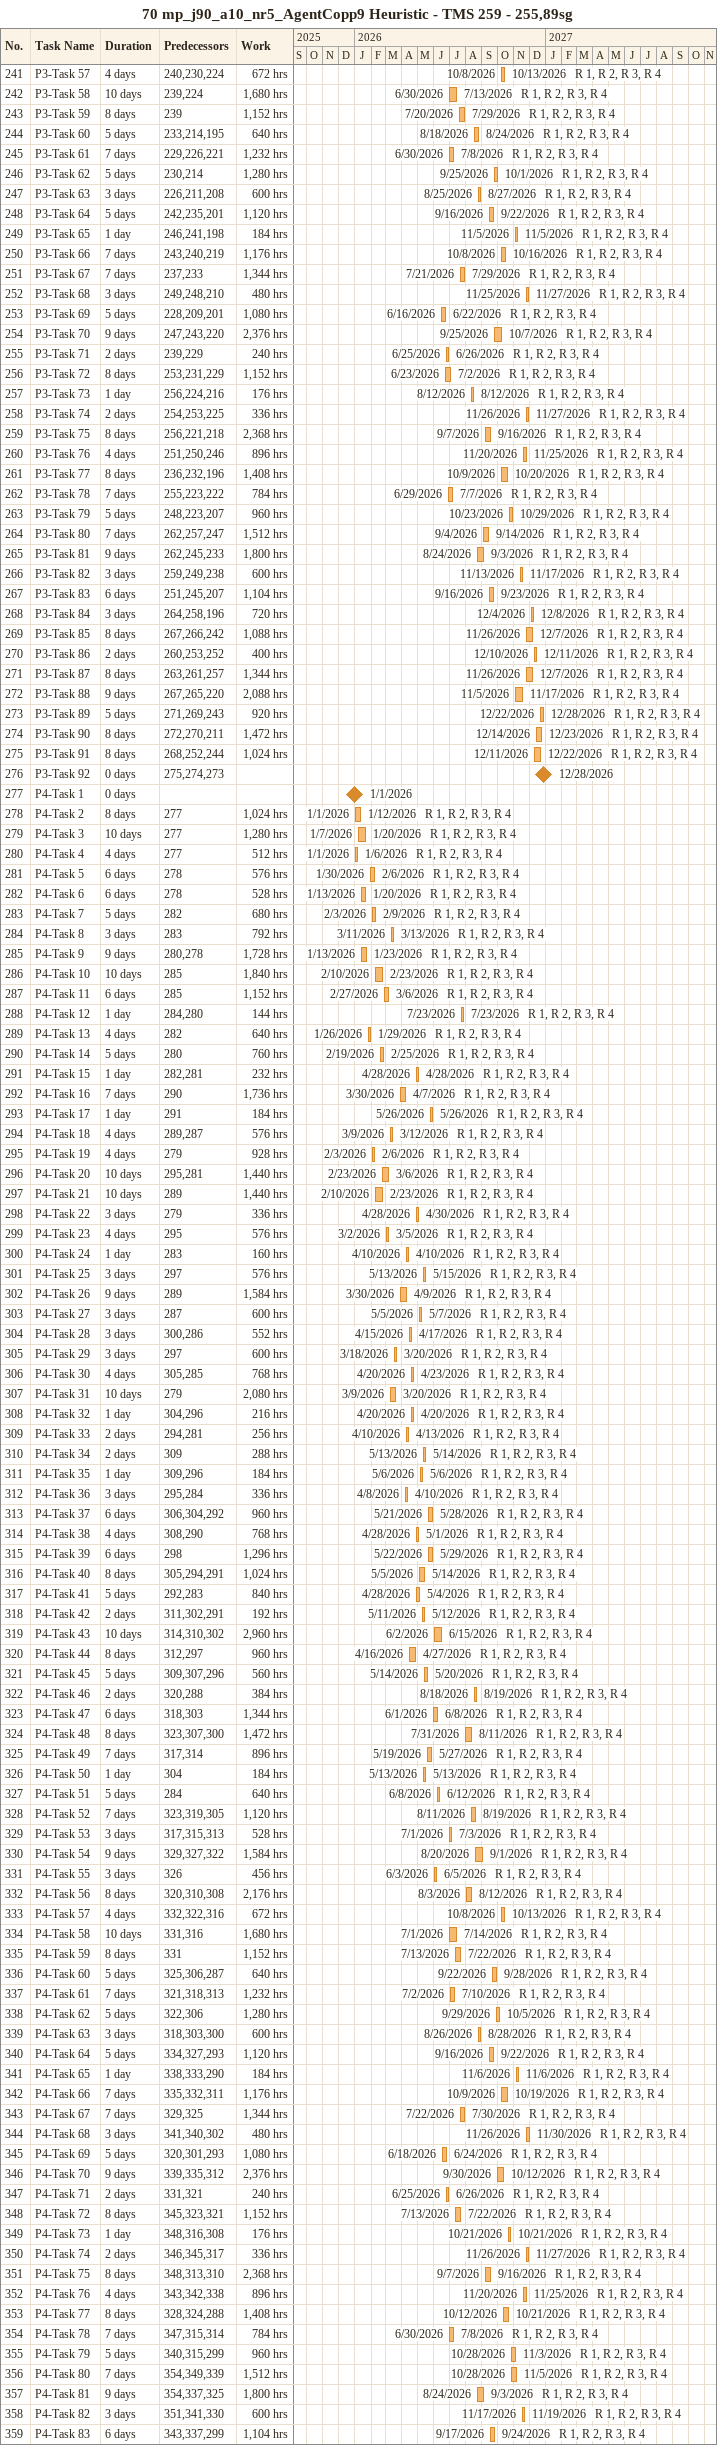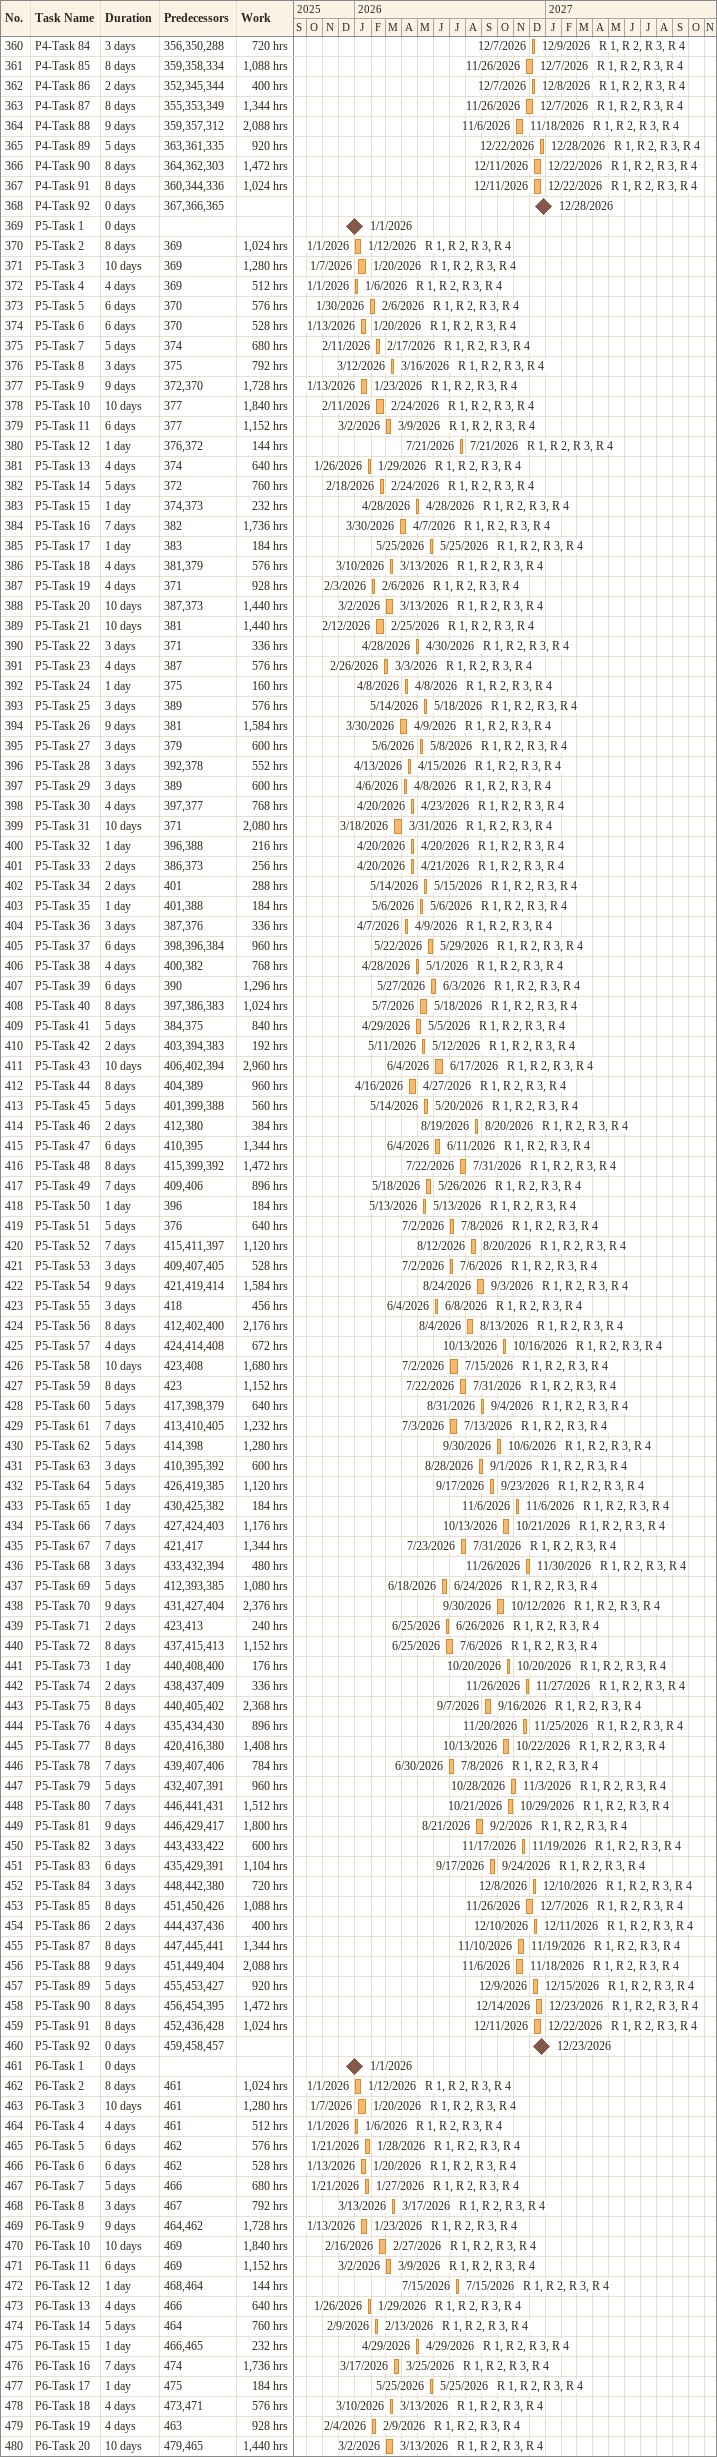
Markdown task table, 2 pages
70 mp_j90_a10_nr5_AgentCopp9 Heuristic - TMS 259 - 255,89sg

| ID | Task | Duration | Start | Finish | Predecessors | Resources | Work (h) |
|---|---|---|---|---|---|---|---|
| 241 | P3-Task 57 | 4d | 2026-10-08 | 2026-10-13 | 240, 230, 224 | R 1, R 2, R 3, R 4 | 672 |
| 242 | P3-Task 58 | 10d | 2026-06-30 | 2026-07-13 | 239, 224 | R 1, R 2, R 3, R 4 | 1680 |
| 243 | P3-Task 59 | 8d | 2026-07-20 | 2026-07-29 | 239 | R 1, R 2, R 3, R 4 | 1152 |
| 244 | P3-Task 60 | 5d | 2026-08-18 | 2026-08-24 | 233, 214, 195 | R 1, R 2, R 3, R 4 | 640 |
| 245 | P3-Task 61 | 7d | 2026-06-30 | 2026-07-08 | 229, 226, 221 | R 1, R 2, R 3, R 4 | 1232 |
| 246 | P3-Task 62 | 5d | 2026-09-25 | 2026-10-01 | 230, 214 | R 1, R 2, R 3, R 4 | 1280 |
| 247 | P3-Task 63 | 3d | 2026-08-25 | 2026-08-27 | 226, 211, 208 | R 1, R 2, R 3, R 4 | 600 |
| 248 | P3-Task 64 | 5d | 2026-09-16 | 2026-09-22 | 242, 235, 201 | R 1, R 2, R 3, R 4 | 1120 |
| 249 | P3-Task 65 | 1d | 2026-11-05 | 2026-11-05 | 246, 241, 198 | R 1, R 2, R 3, R 4 | 184 |
| 250 | P3-Task 66 | 7d | 2026-10-08 | 2026-10-16 | 243, 240, 219 | R 1, R 2, R 3, R 4 | 1176 |
| 251 | P3-Task 67 | 7d | 2026-07-21 | 2026-07-29 | 237, 233 | R 1, R 2, R 3, R 4 | 1344 |
| 252 | P3-Task 68 | 3d | 2026-11-25 | 2026-11-27 | 249, 248, 210 | R 1, R 2, R 3, R 4 | 480 |
| 253 | P3-Task 69 | 5d | 2026-06-16 | 2026-06-22 | 228, 209, 201 | R 1, R 2, R 3, R 4 | 1080 |
| 254 | P3-Task 70 | 9d | 2026-09-25 | 2026-10-07 | 247, 243, 220 | R 1, R 2, R 3, R 4 | 2376 |
| 255 | P3-Task 71 | 2d | 2026-06-25 | 2026-06-26 | 239, 229 | R 1, R 2, R 3, R 4 | 240 |
| 256 | P3-Task 72 | 8d | 2026-06-23 | 2026-07-02 | 253, 231, 229 | R 1, R 2, R 3, R 4 | 1152 |
| 257 | P3-Task 73 | 1d | 2026-08-12 | 2026-08-12 | 256, 224, 216 | R 1, R 2, R 3, R 4 | 176 |
| 258 | P3-Task 74 | 2d | 2026-11-26 | 2026-11-27 | 254, 253, 225 | R 1, R 2, R 3, R 4 | 336 |
| 259 | P3-Task 75 | 8d | 2026-09-07 | 2026-09-16 | 256, 221, 218 | R 1, R 2, R 3, R 4 | 2368 |
| 260 | P3-Task 76 | 4d | 2026-11-20 | 2026-11-25 | 251, 250, 246 | R 1, R 2, R 3, R 4 | 896 |
| 261 | P3-Task 77 | 8d | 2026-10-09 | 2026-10-20 | 236, 232, 196 | R 1, R 2, R 3, R 4 | 1408 |
| 262 | P3-Task 78 | 7d | 2026-06-29 | 2026-07-07 | 255, 223, 222 | R 1, R 2, R 3, R 4 | 784 |
| 263 | P3-Task 79 | 5d | 2026-10-23 | 2026-10-29 | 248, 223, 207 | R 1, R 2, R 3, R 4 | 960 |
| 264 | P3-Task 80 | 7d | 2026-09-04 | 2026-09-14 | 262, 257, 247 | R 1, R 2, R 3, R 4 | 1512 |
| 265 | P3-Task 81 | 9d | 2026-08-24 | 2026-09-03 | 262, 245, 233 | R 1, R 2, R 3, R 4 | 1800 |
| 266 | P3-Task 82 | 3d | 2026-11-13 | 2026-11-17 | 259, 249, 238 | R 1, R 2, R 3, R 4 | 600 |
| 267 | P3-Task 83 | 6d | 2026-09-16 | 2026-09-23 | 251, 245, 207 | R 1, R 2, R 3, R 4 | 1104 |
| 268 | P3-Task 84 | 3d | 2026-12-04 | 2026-12-08 | 264, 258, 196 | R 1, R 2, R 3, R 4 | 720 |
| 269 | P3-Task 85 | 8d | 2026-11-26 | 2026-12-07 | 267, 266, 242 | R 1, R 2, R 3, R 4 | 1088 |
| 270 | P3-Task 86 | 2d | 2026-12-10 | 2026-12-11 | 260, 253, 252 | R 1, R 2, R 3, R 4 | 400 |
| 271 | P3-Task 87 | 8d | 2026-11-26 | 2026-12-07 | 263, 261, 257 | R 1, R 2, R 3, R 4 | 1344 |
| 272 | P3-Task 88 | 9d | 2026-11-05 | 2026-11-17 | 267, 265, 220 | R 1, R 2, R 3, R 4 | 2088 |
| 273 | P3-Task 89 | 5d | 2026-12-22 | 2026-12-28 | 271, 269, 243 | R 1, R 2, R 3, R 4 | 920 |
| 274 | P3-Task 90 | 8d | 2026-12-14 | 2026-12-23 | 272, 270, 211 | R 1, R 2, R 3, R 4 | 1472 |
| 275 | P3-Task 91 | 8d | 2026-12-11 | 2026-12-22 | 268, 252, 244 | R 1, R 2, R 3, R 4 | 1024 |
| 276 | P3-Task 92 | 0d | 2026-12-28 | 2026-12-28 | 275, 274, 273 |  |  |
| 277 | P4-Task 1 | 0d | 2026-01-01 | 2026-01-01 |  |  |  |
| 278 | P4-Task 2 | 8d | 2026-01-01 | 2026-01-12 | 277 | R 1, R 2, R 3, R 4 | 1024 |
| 279 | P4-Task 3 | 10d | 2026-01-07 | 2026-01-20 | 277 | R 1, R 2, R 3, R 4 | 1280 |
| 280 | P4-Task 4 | 4d | 2026-01-01 | 2026-01-06 | 277 | R 1, R 2, R 3, R 4 | 512 |
| 281 | P4-Task 5 | 6d | 2026-01-30 | 2026-02-06 | 278 | R 1, R 2, R 3, R 4 | 576 |
| 282 | P4-Task 6 | 6d | 2026-01-13 | 2026-01-20 | 278 | R 1, R 2, R 3, R 4 | 528 |
| 283 | P4-Task 7 | 5d | 2026-02-03 | 2026-02-09 | 282 | R 1, R 2, R 3, R 4 | 680 |
| 284 | P4-Task 8 | 3d | 2026-03-11 | 2026-03-13 | 283 | R 1, R 2, R 3, R 4 | 792 |
| 285 | P4-Task 9 | 9d | 2026-01-13 | 2026-01-23 | 280, 278 | R 1, R 2, R 3, R 4 | 1728 |
| 286 | P4-Task 10 | 10d | 2026-02-10 | 2026-02-23 | 285 | R 1, R 2, R 3, R 4 | 1840 |
| 287 | P4-Task 11 | 6d | 2026-02-27 | 2026-03-06 | 285 | R 1, R 2, R 3, R 4 | 1152 |
| 288 | P4-Task 12 | 1d | 2026-07-23 | 2026-07-23 | 284, 280 | R 1, R 2, R 3, R 4 | 144 |
| 289 | P4-Task 13 | 4d | 2026-01-26 | 2026-01-29 | 282 | R 1, R 2, R 3, R 4 | 640 |
| 290 | P4-Task 14 | 5d | 2026-02-19 | 2026-02-25 | 280 | R 1, R 2, R 3, R 4 | 760 |
| 291 | P4-Task 15 | 1d | 2026-04-28 | 2026-04-28 | 282, 281 | R 1, R 2, R 3, R 4 | 232 |
| 292 | P4-Task 16 | 7d | 2026-03-30 | 2026-04-07 | 290 | R 1, R 2, R 3, R 4 | 1736 |
| 293 | P4-Task 17 | 1d | 2026-05-26 | 2026-05-26 | 291 | R 1, R 2, R 3, R 4 | 184 |
| 294 | P4-Task 18 | 4d | 2026-03-09 | 2026-03-12 | 289, 287 | R 1, R 2, R 3, R 4 | 576 |
| 295 | P4-Task 19 | 4d | 2026-02-03 | 2026-02-06 | 279 | R 1, R 2, R 3, R 4 | 928 |
| 296 | P4-Task 20 | 10d | 2026-02-23 | 2026-03-06 | 295, 281 | R 1, R 2, R 3, R 4 | 1440 |
| 297 | P4-Task 21 | 10d | 2026-02-10 | 2026-02-23 | 289 | R 1, R 2, R 3, R 4 | 1440 |
| 298 | P4-Task 22 | 3d | 2026-04-28 | 2026-04-30 | 279 | R 1, R 2, R 3, R 4 | 336 |
| 299 | P4-Task 23 | 4d | 2026-03-02 | 2026-03-05 | 295 | R 1, R 2, R 3, R 4 | 576 |
| 300 | P4-Task 24 | 1d | 2026-04-10 | 2026-04-10 | 283 | R 1, R 2, R 3, R 4 | 160 |
| 301 | P4-Task 25 | 3d | 2026-05-13 | 2026-05-15 | 297 | R 1, R 2, R 3, R 4 | 576 |
| 302 | P4-Task 26 | 9d | 2026-03-30 | 2026-04-09 | 289 | R 1, R 2, R 3, R 4 | 1584 |
| 303 | P4-Task 27 | 3d | 2026-05-05 | 2026-05-07 | 287 | R 1, R 2, R 3, R 4 | 600 |
| 304 | P4-Task 28 | 3d | 2026-04-15 | 2026-04-17 | 300, 286 | R 1, R 2, R 3, R 4 | 552 |
| 305 | P4-Task 29 | 3d | 2026-03-18 | 2026-03-20 | 297 | R 1, R 2, R 3, R 4 | 600 |
| 306 | P4-Task 30 | 4d | 2026-04-20 | 2026-04-23 | 305, 285 | R 1, R 2, R 3, R 4 | 768 |
| 307 | P4-Task 31 | 10d | 2026-03-09 | 2026-03-20 | 279 | R 1, R 2, R 3, R 4 | 2080 |
| 308 | P4-Task 32 | 1d | 2026-04-20 | 2026-04-20 | 304, 296 | R 1, R 2, R 3, R 4 | 216 |
| 309 | P4-Task 33 | 2d | 2026-04-10 | 2026-04-13 | 294, 281 | R 1, R 2, R 3, R 4 | 256 |
| 310 | P4-Task 34 | 2d | 2026-05-13 | 2026-05-14 | 309 | R 1, R 2, R 3, R 4 | 288 |
| 311 | P4-Task 35 | 1d | 2026-05-06 | 2026-05-06 | 309, 296 | R 1, R 2, R 3, R 4 | 184 |
| 312 | P4-Task 36 | 3d | 2026-04-08 | 2026-04-10 | 295, 284 | R 1, R 2, R 3, R 4 | 336 |
| 313 | P4-Task 37 | 6d | 2026-05-21 | 2026-05-28 | 306, 304, 292 | R 1, R 2, R 3, R 4 | 960 |
| 314 | P4-Task 38 | 4d | 2026-04-28 | 2026-05-01 | 308, 290 | R 1, R 2, R 3, R 4 | 768 |
| 315 | P4-Task 39 | 6d | 2026-05-22 | 2026-05-29 | 298 | R 1, R 2, R 3, R 4 | 1296 |
| 316 | P4-Task 40 | 8d | 2026-05-05 | 2026-05-14 | 305, 294, 291 | R 1, R 2, R 3, R 4 | 1024 |
| 317 | P4-Task 41 | 5d | 2026-04-28 | 2026-05-04 | 292, 283 | R 1, R 2, R 3, R 4 | 840 |
| 318 | P4-Task 42 | 2d | 2026-05-11 | 2026-05-12 | 311, 302, 291 | R 1, R 2, R 3, R 4 | 192 |
| 319 | P4-Task 43 | 10d | 2026-06-02 | 2026-06-15 | 314, 310, 302 | R 1, R 2, R 3, R 4 | 2960 |
| 320 | P4-Task 44 | 8d | 2026-04-16 | 2026-04-27 | 312, 297 | R 1, R 2, R 3, R 4 | 960 |
| 321 | P4-Task 45 | 5d | 2026-05-14 | 2026-05-20 | 309, 307, 296 | R 1, R 2, R 3, R 4 | 560 |
| 322 | P4-Task 46 | 2d | 2026-08-18 | 2026-08-19 | 320, 288 | R 1, R 2, R 3, R 4 | 384 |
| 323 | P4-Task 47 | 6d | 2026-06-01 | 2026-06-08 | 318, 303 | R 1, R 2, R 3, R 4 | 1344 |
| 324 | P4-Task 48 | 8d | 2026-07-31 | 2026-08-11 | 323, 307, 300 | R 1, R 2, R 3, R 4 | 1472 |
| 325 | P4-Task 49 | 7d | 2026-05-19 | 2026-05-27 | 317, 314 | R 1, R 2, R 3, R 4 | 896 |
| 326 | P4-Task 50 | 1d | 2026-05-13 | 2026-05-13 | 304 | R 1, R 2, R 3, R 4 | 184 |
| 327 | P4-Task 51 | 5d | 2026-06-08 | 2026-06-12 | 284 | R 1, R 2, R 3, R 4 | 640 |
| 328 | P4-Task 52 | 7d | 2026-08-11 | 2026-08-19 | 323, 319, 305 | R 1, R 2, R 3, R 4 | 1120 |
| 329 | P4-Task 53 | 3d | 2026-07-01 | 2026-07-03 | 317, 315, 313 | R 1, R 2, R 3, R 4 | 528 |
| 330 | P4-Task 54 | 9d | 2026-08-20 | 2026-09-01 | 329, 327, 322 | R 1, R 2, R 3, R 4 | 1584 |
| 331 | P4-Task 55 | 3d | 2026-06-03 | 2026-06-05 | 326 | R 1, R 2, R 3, R 4 | 456 |
| 332 | P4-Task 56 | 8d | 2026-08-03 | 2026-08-12 | 320, 310, 308 | R 1, R 2, R 3, R 4 | 2176 |
| 333 | P4-Task 57 | 4d | 2026-10-08 | 2026-10-13 | 332, 322, 316 | R 1, R 2, R 3, R 4 | 672 |
| 334 | P4-Task 58 | 10d | 2026-07-01 | 2026-07-14 | 331, 316 | R 1, R 2, R 3, R 4 | 1680 |
| 335 | P4-Task 59 | 8d | 2026-07-13 | 2026-07-22 | 331 | R 1, R 2, R 3, R 4 | 1152 |
| 336 | P4-Task 60 | 5d | 2026-09-22 | 2026-09-28 | 325, 306, 287 | R 1, R 2, R 3, R 4 | 640 |
| 337 | P4-Task 61 | 7d | 2026-07-02 | 2026-07-10 | 321, 318, 313 | R 1, R 2, R 3, R 4 | 1232 |
| 338 | P4-Task 62 | 5d | 2026-09-29 | 2026-10-05 | 322, 306 | R 1, R 2, R 3, R 4 | 1280 |
| 339 | P4-Task 63 | 3d | 2026-08-26 | 2026-08-28 | 318, 303, 300 | R 1, R 2, R 3, R 4 | 600 |
| 340 | P4-Task 64 | 5d | 2026-09-16 | 2026-09-22 | 334, 327, 293 | R 1, R 2, R 3, R 4 | 1120 |
| 341 | P4-Task 65 | 1d | 2026-11-06 | 2026-11-06 | 338, 333, 290 | R 1, R 2, R 3, R 4 | 184 |
| 342 | P4-Task 66 | 7d | 2026-10-09 | 2026-10-19 | 335, 332, 311 | R 1, R 2, R 3, R 4 | 1176 |
| 343 | P4-Task 67 | 7d | 2026-07-22 | 2026-07-30 | 329, 325 | R 1, R 2, R 3, R 4 | 1344 |
| 344 | P4-Task 68 | 3d | 2026-11-26 | 2026-11-30 | 341, 340, 302 | R 1, R 2, R 3, R 4 | 480 |
| 345 | P4-Task 69 | 5d | 2026-06-18 | 2026-06-24 | 320, 301, 293 | R 1, R 2, R 3, R 4 | 1080 |
| 346 | P4-Task 70 | 9d | 2026-09-30 | 2026-10-12 | 339, 335, 312 | R 1, R 2, R 3, R 4 | 2376 |
| 347 | P4-Task 71 | 2d | 2026-06-25 | 2026-06-26 | 331, 321 | R 1, R 2, R 3, R 4 | 240 |
| 348 | P4-Task 72 | 8d | 2026-07-13 | 2026-07-22 | 345, 323, 321 | R 1, R 2, R 3, R 4 | 1152 |
| 349 | P4-Task 73 | 1d | 2026-10-21 | 2026-10-21 | 348, 316, 308 | R 1, R 2, R 3, R 4 | 176 |
| 350 | P4-Task 74 | 2d | 2026-11-26 | 2026-11-27 | 346, 345, 317 | R 1, R 2, R 3, R 4 | 336 |
| 351 | P4-Task 75 | 8d | 2026-09-07 | 2026-09-16 | 348, 313, 310 | R 1, R 2, R 3, R 4 | 2368 |
| 352 | P4-Task 76 | 4d | 2026-11-20 | 2026-11-25 | 343, 342, 338 | R 1, R 2, R 3, R 4 | 896 |
| 353 | P4-Task 77 | 8d | 2026-10-12 | 2026-10-21 | 328, 324, 288 | R 1, R 2, R 3, R 4 | 1408 |
| 354 | P4-Task 78 | 7d | 2026-06-30 | 2026-07-08 | 347, 315, 314 | R 1, R 2, R 3, R 4 | 784 |
| 355 | P4-Task 79 | 5d | 2026-10-28 | 2026-11-03 | 340, 315, 299 | R 1, R 2, R 3, R 4 | 960 |
| 356 | P4-Task 80 | 7d | 2026-10-28 | 2026-11-05 | 354, 349, 339 | R 1, R 2, R 3, R 4 | 1512 |
| 357 | P4-Task 81 | 9d | 2026-08-24 | 2026-09-03 | 354, 337, 325 | R 1, R 2, R 3, R 4 | 1800 |
| 358 | P4-Task 82 | 3d | 2026-11-17 | 2026-11-19 | 351, 341, 330 | R 1, R 2, R 3, R 4 | 600 |
| 359 | P4-Task 83 | 6d | 2026-09-17 | 2026-09-24 | 343, 337, 299 | R 1, R 2, R 3, R 4 | 1104 |
| 360 | P4-Task 84 | 3d | 2026-12-07 | 2026-12-09 | 356, 350, 288 | R 1, R 2, R 3, R 4 | 720 |
| 361 | P4-Task 85 | 8d | 2026-11-26 | 2026-12-07 | 359, 358, 334 | R 1, R 2, R 3, R 4 | 1088 |
| 362 | P4-Task 86 | 2d | 2026-12-07 | 2026-12-08 | 352, 345, 344 | R 1, R 2, R 3, R 4 | 400 |
| 363 | P4-Task 87 | 8d | 2026-11-26 | 2026-12-07 | 355, 353, 349 | R 1, R 2, R 3, R 4 | 1344 |
| 364 | P4-Task 88 | 9d | 2026-11-06 | 2026-11-18 | 359, 357, 312 | R 1, R 2, R 3, R 4 | 2088 |
| 365 | P4-Task 89 | 5d | 2026-12-22 | 2026-12-28 | 363, 361, 335 | R 1, R 2, R 3, R 4 | 920 |
| 366 | P4-Task 90 | 8d | 2026-12-11 | 2026-12-22 | 364, 362, 303 | R 1, R 2, R 3, R 4 | 1472 |
| 367 | P4-Task 91 | 8d | 2026-12-11 | 2026-12-22 | 360, 344, 336 | R 1, R 2, R 3, R 4 | 1024 |
| 368 | P4-Task 92 | 0d | 2026-12-28 | 2026-12-28 | 367, 366, 365 |  |  |
| 369 | P5-Task 1 | 0d | 2026-01-01 | 2026-01-01 |  |  |  |
| 370 | P5-Task 2 | 8d | 2026-01-01 | 2026-01-12 | 369 | R 1, R 2, R 3, R 4 | 1024 |
| 371 | P5-Task 3 | 10d | 2026-01-07 | 2026-01-20 | 369 | R 1, R 2, R 3, R 4 | 1280 |
| 372 | P5-Task 4 | 4d | 2026-01-01 | 2026-01-06 | 369 | R 1, R 2, R 3, R 4 | 512 |
| 373 | P5-Task 5 | 6d | 2026-01-30 | 2026-02-06 | 370 | R 1, R 2, R 3, R 4 | 576 |
| 374 | P5-Task 6 | 6d | 2026-01-13 | 2026-01-20 | 370 | R 1, R 2, R 3, R 4 | 528 |
| 375 | P5-Task 7 | 5d | 2026-02-11 | 2026-02-17 | 374 | R 1, R 2, R 3, R 4 | 680 |
| 376 | P5-Task 8 | 3d | 2026-03-12 | 2026-03-16 | 375 | R 1, R 2, R 3, R 4 | 792 |
| 377 | P5-Task 9 | 9d | 2026-01-13 | 2026-01-23 | 372, 370 | R 1, R 2, R 3, R 4 | 1728 |
| 378 | P5-Task 10 | 10d | 2026-02-11 | 2026-02-24 | 377 | R 1, R 2, R 3, R 4 | 1840 |
| 379 | P5-Task 11 | 6d | 2026-03-02 | 2026-03-09 | 377 | R 1, R 2, R 3, R 4 | 1152 |
| 380 | P5-Task 12 | 1d | 2026-07-21 | 2026-07-21 | 376, 372 | R 1, R 2, R 3, R 4 | 144 |
| 381 | P5-Task 13 | 4d | 2026-01-26 | 2026-01-29 | 374 | R 1, R 2, R 3, R 4 | 640 |
| 382 | P5-Task 14 | 5d | 2026-02-18 | 2026-02-24 | 372 | R 1, R 2, R 3, R 4 | 760 |
| 383 | P5-Task 15 | 1d | 2026-04-28 | 2026-04-28 | 374, 373 | R 1, R 2, R 3, R 4 | 232 |
| 384 | P5-Task 16 | 7d | 2026-03-30 | 2026-04-07 | 382 | R 1, R 2, R 3, R 4 | 1736 |
| 385 | P5-Task 17 | 1d | 2026-05-25 | 2026-05-25 | 383 | R 1, R 2, R 3, R 4 | 184 |
| 386 | P5-Task 18 | 4d | 2026-03-10 | 2026-03-13 | 381, 379 | R 1, R 2, R 3, R 4 | 576 |
| 387 | P5-Task 19 | 4d | 2026-02-03 | 2026-02-06 | 371 | R 1, R 2, R 3, R 4 | 928 |
| 388 | P5-Task 20 | 10d | 2026-03-02 | 2026-03-13 | 387, 373 | R 1, R 2, R 3, R 4 | 1440 |
| 389 | P5-Task 21 | 10d | 2026-02-12 | 2026-02-25 | 381 | R 1, R 2, R 3, R 4 | 1440 |
| 390 | P5-Task 22 | 3d | 2026-04-28 | 2026-04-30 | 371 | R 1, R 2, R 3, R 4 | 336 |
| 391 | P5-Task 23 | 4d | 2026-02-26 | 2026-03-03 | 387 | R 1, R 2, R 3, R 4 | 576 |
| 392 | P5-Task 24 | 1d | 2026-04-08 | 2026-04-08 | 375 | R 1, R 2, R 3, R 4 | 160 |
| 393 | P5-Task 25 | 3d | 2026-05-14 | 2026-05-18 | 389 | R 1, R 2, R 3, R 4 | 576 |
| 394 | P5-Task 26 | 9d | 2026-03-30 | 2026-04-09 | 381 | R 1, R 2, R 3, R 4 | 1584 |
| 395 | P5-Task 27 | 3d | 2026-05-06 | 2026-05-08 | 379 | R 1, R 2, R 3, R 4 | 600 |
| 396 | P5-Task 28 | 3d | 2026-04-13 | 2026-04-15 | 392, 378 | R 1, R 2, R 3, R 4 | 552 |
| 397 | P5-Task 29 | 3d | 2026-04-06 | 2026-04-08 | 389 | R 1, R 2, R 3, R 4 | 600 |
| 398 | P5-Task 30 | 4d | 2026-04-20 | 2026-04-23 | 397, 377 | R 1, R 2, R 3, R 4 | 768 |
| 399 | P5-Task 31 | 10d | 2026-03-18 | 2026-03-31 | 371 | R 1, R 2, R 3, R 4 | 2080 |
| 400 | P5-Task 32 | 1d | 2026-04-20 | 2026-04-20 | 396, 388 | R 1, R 2, R 3, R 4 | 216 |
| 401 | P5-Task 33 | 2d | 2026-04-20 | 2026-04-21 | 386, 373 | R 1, R 2, R 3, R 4 | 256 |
| 402 | P5-Task 34 | 2d | 2026-05-14 | 2026-05-15 | 401 | R 1, R 2, R 3, R 4 | 288 |
| 403 | P5-Task 35 | 1d | 2026-05-06 | 2026-05-06 | 401, 388 | R 1, R 2, R 3, R 4 | 184 |
| 404 | P5-Task 36 | 3d | 2026-04-07 | 2026-04-09 | 387, 376 | R 1, R 2, R 3, R 4 | 336 |
| 405 | P5-Task 37 | 6d | 2026-05-22 | 2026-05-29 | 398, 396, 384 | R 1, R 2, R 3, R 4 | 960 |
| 406 | P5-Task 38 | 4d | 2026-04-28 | 2026-05-01 | 400, 382 | R 1, R 2, R 3, R 4 | 768 |
| 407 | P5-Task 39 | 6d | 2026-05-27 | 2026-06-03 | 390 | R 1, R 2, R 3, R 4 | 1296 |
| 408 | P5-Task 40 | 8d | 2026-05-07 | 2026-05-18 | 397, 386, 383 | R 1, R 2, R 3, R 4 | 1024 |
| 409 | P5-Task 41 | 5d | 2026-04-29 | 2026-05-05 | 384, 375 | R 1, R 2, R 3, R 4 | 840 |
| 410 | P5-Task 42 | 2d | 2026-05-11 | 2026-05-12 | 403, 394, 383 | R 1, R 2, R 3, R 4 | 192 |
| 411 | P5-Task 43 | 10d | 2026-06-04 | 2026-06-17 | 406, 402, 394 | R 1, R 2, R 3, R 4 | 2960 |
| 412 | P5-Task 44 | 8d | 2026-04-16 | 2026-04-27 | 404, 389 | R 1, R 2, R 3, R 4 | 960 |
| 413 | P5-Task 45 | 5d | 2026-05-14 | 2026-05-20 | 401, 399, 388 | R 1, R 2, R 3, R 4 | 560 |
| 414 | P5-Task 46 | 2d | 2026-08-19 | 2026-08-20 | 412, 380 | R 1, R 2, R 3, R 4 | 384 |
| 415 | P5-Task 47 | 6d | 2026-06-04 | 2026-06-11 | 410, 395 | R 1, R 2, R 3, R 4 | 1344 |
| 416 | P5-Task 48 | 8d | 2026-07-22 | 2026-07-31 | 415, 399, 392 | R 1, R 2, R 3, R 4 | 1472 |
| 417 | P5-Task 49 | 7d | 2026-05-18 | 2026-05-26 | 409, 406 | R 1, R 2, R 3, R 4 | 896 |
| 418 | P5-Task 50 | 1d | 2026-05-13 | 2026-05-13 | 396 | R 1, R 2, R 3, R 4 | 184 |
| 419 | P5-Task 51 | 5d | 2026-07-02 | 2026-07-08 | 376 | R 1, R 2, R 3, R 4 | 640 |
| 420 | P5-Task 52 | 7d | 2026-08-12 | 2026-08-20 | 415, 411, 397 | R 1, R 2, R 3, R 4 | 1120 |
| 421 | P5-Task 53 | 3d | 2026-07-02 | 2026-07-06 | 409, 407, 405 | R 1, R 2, R 3, R 4 | 528 |
| 422 | P5-Task 54 | 9d | 2026-08-24 | 2026-09-03 | 421, 419, 414 | R 1, R 2, R 3, R 4 | 1584 |
| 423 | P5-Task 55 | 3d | 2026-06-04 | 2026-06-08 | 418 | R 1, R 2, R 3, R 4 | 456 |
| 424 | P5-Task 56 | 8d | 2026-08-04 | 2026-08-13 | 412, 402, 400 | R 1, R 2, R 3, R 4 | 2176 |
| 425 | P5-Task 57 | 4d | 2026-10-13 | 2026-10-16 | 424, 414, 408 | R 1, R 2, R 3, R 4 | 672 |
| 426 | P5-Task 58 | 10d | 2026-07-02 | 2026-07-15 | 423, 408 | R 1, R 2, R 3, R 4 | 1680 |
| 427 | P5-Task 59 | 8d | 2026-07-22 | 2026-07-31 | 423 | R 1, R 2, R 3, R 4 | 1152 |
| 428 | P5-Task 60 | 5d | 2026-08-31 | 2026-09-04 | 417, 398, 379 | R 1, R 2, R 3, R 4 | 640 |
| 429 | P5-Task 61 | 7d | 2026-07-03 | 2026-07-13 | 413, 410, 405 | R 1, R 2, R 3, R 4 | 1232 |
| 430 | P5-Task 62 | 5d | 2026-09-30 | 2026-10-06 | 414, 398 | R 1, R 2, R 3, R 4 | 1280 |
| 431 | P5-Task 63 | 3d | 2026-08-28 | 2026-09-01 | 410, 395, 392 | R 1, R 2, R 3, R 4 | 600 |
| 432 | P5-Task 64 | 5d | 2026-09-17 | 2026-09-23 | 426, 419, 385 | R 1, R 2, R 3, R 4 | 1120 |
| 433 | P5-Task 65 | 1d | 2026-11-06 | 2026-11-06 | 430, 425, 382 | R 1, R 2, R 3, R 4 | 184 |
| 434 | P5-Task 66 | 7d | 2026-10-13 | 2026-10-21 | 427, 424, 403 | R 1, R 2, R 3, R 4 | 1176 |
| 435 | P5-Task 67 | 7d | 2026-07-23 | 2026-07-31 | 421, 417 | R 1, R 2, R 3, R 4 | 1344 |
| 436 | P5-Task 68 | 3d | 2026-11-26 | 2026-11-30 | 433, 432, 394 | R 1, R 2, R 3, R 4 | 480 |
| 437 | P5-Task 69 | 5d | 2026-06-18 | 2026-06-24 | 412, 393, 385 | R 1, R 2, R 3, R 4 | 1080 |
| 438 | P5-Task 70 | 9d | 2026-09-30 | 2026-10-12 | 431, 427, 404 | R 1, R 2, R 3, R 4 | 2376 |
| 439 | P5-Task 71 | 2d | 2026-06-25 | 2026-06-26 | 423, 413 | R 1, R 2, R 3, R 4 | 240 |
| 440 | P5-Task 72 | 8d | 2026-06-25 | 2026-07-06 | 437, 415, 413 | R 1, R 2, R 3, R 4 | 1152 |
| 441 | P5-Task 73 | 1d | 2026-10-20 | 2026-10-20 | 440, 408, 400 | R 1, R 2, R 3, R 4 | 176 |
| 442 | P5-Task 74 | 2d | 2026-11-26 | 2026-11-27 | 438, 437, 409 | R 1, R 2, R 3, R 4 | 336 |
| 443 | P5-Task 75 | 8d | 2026-09-07 | 2026-09-16 | 440, 405, 402 | R 1, R 2, R 3, R 4 | 2368 |
| 444 | P5-Task 76 | 4d | 2026-11-20 | 2026-11-25 | 435, 434, 430 | R 1, R 2, R 3, R 4 | 896 |
| 445 | P5-Task 77 | 8d | 2026-10-13 | 2026-10-22 | 420, 416, 380 | R 1, R 2, R 3, R 4 | 1408 |
| 446 | P5-Task 78 | 7d | 2026-06-30 | 2026-07-08 | 439, 407, 406 | R 1, R 2, R 3, R 4 | 784 |
| 447 | P5-Task 79 | 5d | 2026-10-28 | 2026-11-03 | 432, 407, 391 | R 1, R 2, R 3, R 4 | 960 |
| 448 | P5-Task 80 | 7d | 2026-10-21 | 2026-10-29 | 446, 441, 431 | R 1, R 2, R 3, R 4 | 1512 |
| 449 | P5-Task 81 | 9d | 2026-08-21 | 2026-09-02 | 446, 429, 417 | R 1, R 2, R 3, R 4 | 1800 |
| 450 | P5-Task 82 | 3d | 2026-11-17 | 2026-11-19 | 443, 433, 422 | R 1, R 2, R 3, R 4 | 600 |
| 451 | P5-Task 83 | 6d | 2026-09-17 | 2026-09-24 | 435, 429, 391 | R 1, R 2, R 3, R 4 | 1104 |
| 452 | P5-Task 84 | 3d | 2026-12-08 | 2026-12-10 | 448, 442, 380 | R 1, R 2, R 3, R 4 | 720 |
| 453 | P5-Task 85 | 8d | 2026-11-26 | 2026-12-07 | 451, 450, 426 | R 1, R 2, R 3, R 4 | 1088 |
| 454 | P5-Task 86 | 2d | 2026-12-10 | 2026-12-11 | 444, 437, 436 | R 1, R 2, R 3, R 4 | 400 |
| 455 | P5-Task 87 | 8d | 2026-11-10 | 2026-11-19 | 447, 445, 441 | R 1, R 2, R 3, R 4 | 1344 |
| 456 | P5-Task 88 | 9d | 2026-11-06 | 2026-11-18 | 451, 449, 404 | R 1, R 2, R 3, R 4 | 2088 |
| 457 | P5-Task 89 | 5d | 2026-12-09 | 2026-12-15 | 455, 453, 427 | R 1, R 2, R 3, R 4 | 920 |
| 458 | P5-Task 90 | 8d | 2026-12-14 | 2026-12-23 | 456, 454, 395 | R 1, R 2, R 3, R 4 | 1472 |
| 459 | P5-Task 91 | 8d | 2026-12-11 | 2026-12-22 | 452, 436, 428 | R 1, R 2, R 3, R 4 | 1024 |
| 460 | P5-Task 92 | 0d | 2026-12-23 | 2026-12-23 | 459, 458, 457 |  |  |
| 461 | P6-Task 1 | 0d | 2026-01-01 | 2026-01-01 |  |  |  |
| 462 | P6-Task 2 | 8d | 2026-01-01 | 2026-01-12 | 461 | R 1, R 2, R 3, R 4 | 1024 |
| 463 | P6-Task 3 | 10d | 2026-01-07 | 2026-01-20 | 461 | R 1, R 2, R 3, R 4 | 1280 |
| 464 | P6-Task 4 | 4d | 2026-01-01 | 2026-01-06 | 461 | R 1, R 2, R 3, R 4 | 512 |
| 465 | P6-Task 5 | 6d | 2026-01-21 | 2026-01-28 | 462 | R 1, R 2, R 3, R 4 | 576 |
| 466 | P6-Task 6 | 6d | 2026-01-13 | 2026-01-20 | 462 | R 1, R 2, R 3, R 4 | 528 |
| 467 | P6-Task 7 | 5d | 2026-01-21 | 2026-01-27 | 466 | R 1, R 2, R 3, R 4 | 680 |
| 468 | P6-Task 8 | 3d | 2026-03-13 | 2026-03-17 | 467 | R 1, R 2, R 3, R 4 | 792 |
| 469 | P6-Task 9 | 9d | 2026-01-13 | 2026-01-23 | 464, 462 | R 1, R 2, R 3, R 4 | 1728 |
| 470 | P6-Task 10 | 10d | 2026-02-16 | 2026-02-27 | 469 | R 1, R 2, R 3, R 4 | 1840 |
| 471 | P6-Task 11 | 6d | 2026-03-02 | 2026-03-09 | 469 | R 1, R 2, R 3, R 4 | 1152 |
| 472 | P6-Task 12 | 1d | 2026-07-15 | 2026-07-15 | 468, 464 | R 1, R 2, R 3, R 4 | 144 |
| 473 | P6-Task 13 | 4d | 2026-01-26 | 2026-01-29 | 466 | R 1, R 2, R 3, R 4 | 640 |
| 474 | P6-Task 14 | 5d | 2026-02-09 | 2026-02-13 | 464 | R 1, R 2, R 3, R 4 | 760 |
| 475 | P6-Task 15 | 1d | 2026-04-29 | 2026-04-29 | 466, 465 | R 1, R 2, R 3, R 4 | 232 |
| 476 | P6-Task 16 | 7d | 2026-03-17 | 2026-03-25 | 474 | R 1, R 2, R 3, R 4 | 1736 |
| 477 | P6-Task 17 | 1d | 2026-05-25 | 2026-05-25 | 475 | R 1, R 2, R 3, R 4 | 184 |
| 478 | P6-Task 18 | 4d | 2026-03-10 | 2026-03-13 | 473, 471 | R 1, R 2, R 3, R 4 | 576 |
| 479 | P6-Task 19 | 4d | 2026-02-04 | 2026-02-09 | 463 | R 1, R 2, R 3, R 4 | 928 |
| 480 | P6-Task 20 | 10d | 2026-03-02 | 2026-03-13 | 479, 465 | R 1, R 2, R 3, R 4 | 1440 |
